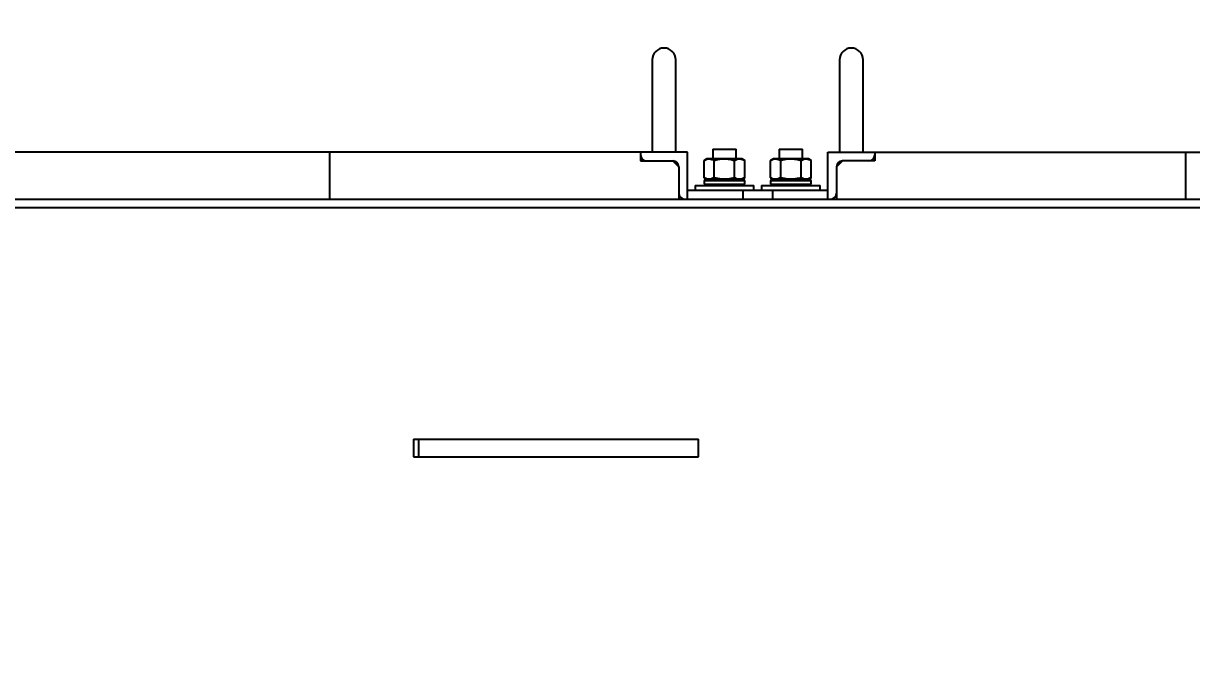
# Model space of a CAD drawing. Header units: millimetres. Extents: x 1293 to 41893, y 1011 to 26911.
# Drawn here: x 11361.6 to 11783.3, y 15337.2 to 15570.1 of the extents above; entities that cross this region are included whole.
import ezdxf

# ---------------------------------------------------------------- set-up
doc = ezdxf.new("R2010")
doc.units = ezdxf.units.MM
doc.header["$LTSCALE"] = 50
doc.layers.add('CAPA_1', color=7, linetype='Continuous')
doc.styles.add('SLDTEXTSTYLE0', font='TXT', dxfattribs={"width": 0.75})
doc.dimstyles.new('SLDDIMSTYLE0', dxfattribs={"dimtxt": 100, "dimasz": 100, "dimexe": 0, "dimexo": 0.0625, "dimgap": 25, "dimtad": 2, "dimdec": 0, "dimlfac": 1.5, "dimrnd": 1e-09, "dimzin": 12, "dimdsep": 46, "dimtxsty": 'SLDTEXTSTYLE0', "dimsah": 1, "dimcen": 0.09, "dimadec": 0, "dimazin": 3, "dimtfac": 1, "dimtdec": 0, "dimtofl": 0, "dimtmove": 0, "dimatfit": 3, "dimfxl": 1, "dimfrac": 2, "dimtolj": 1, "dimtzin": 12, "dimarcsym": 0})

# ---------------------------------------------------------------- blocks, each defined once
blk = doc.blocks.new('_D_18')
at = {"layer": 'CAPA_1', "transparency": 16777216}
for p, q in [((6530.12, 15837.67), (6530.12, 16976.53)), ((16745.16, 15322.37), (16745.16, 16976.53)), ((6530.12, 16926.53), (16745.16, 16926.53))]:
    blk.add_line(p, q, dxfattribs=at)
for points in [[(6530.12, 16926.53), (6630.12, 16911.14), (6630.12, 16941.91)], [(16745.16, 16926.53), (16645.16, 16941.91), (16645.16, 16911.14)]]:
    blk.add_solid(points, dxfattribs=at)
at = {"layer": 'CAPA_1', "transparency": 16777216, "insert": (11452.92, 17055.44), "char_height": 100, "attachment_point": 1, "style": 'SLDTEXTSTYLE0'}
blk.add_mtext('15323', dxfattribs=at)

msp = doc.modelspace()

# ---------------------------------------------------------------- linework, layer by layer
at = {"color": 7, "linetype": 'Continuous', "lineweight": 25}
for p, q in [((11588.6388204, 15556.9319693), (11588.6388204, 15523.598636)), ((11597.1054871, 15523.598636), (11597.1054871, 15556.9319693)), ((11656.2388204, 15556.9319693), (11656.2388204, 15523.598636)), ((11664.7054871, 15523.598636), (11664.7054871, 15556.9319693)), ((11601.3388204, 15523.598636), (11252.0054871, 15523.598636)), ((11472.0808548, 15523.598636), (11472.0808548, 15506.6653026)), ((11584.4054871, 15523.598636), (11584.4054871, 15520.423636)), ((11601.3388204, 15506.6653026), (11601.3388204, 15523.598636)), ((11610.4388204, 15524.6653026), (11610.4388204, 15521.1941026)), ((11610.4388204, 15524.6653026), (11618.9054871, 15524.6653026)), ((11618.9054871, 15521.1941026), (11618.9054871, 15524.6653026)), ((11634.4388204, 15524.6653026), (11634.4388204, 15521.1941026)), ((11634.4388204, 15524.6653026), (11642.9054871, 15524.6653026)), ((11642.9054871, 15521.1941026), (11642.9054871, 15524.6653026)), ((11652.0054871, 15523.598636), (12001.3388204, 15523.598636)), ((11652.0054871, 15506.6653026), (11652.0054871, 15523.598636)), ((11668.9388204, 15523.598636), (11668.9388204, 15520.423636)), ((11781.2634527, 15506.6653026), (11781.2634527, 15523.598636)), ((11584.4054871, 15520.423636), (11596.0471537, 15520.423636)), ((11598.1638204, 15518.3069693), (11596.0471537, 15520.423636)), ((11598.1638204, 15518.3069693), (11598.1638204, 15506.6653026)), ((11608.3694751, 15521.1941026), (11607.3400204, 15520.5997467)), ((11607.3400204, 15514.3801252), (11607.3400204, 15520.5997467)), ((11620.9748324, 15521.1941026), (11608.3694751, 15521.1941026)), ((11611.0057644, 15514.3803115), (11611.0057644, 15520.5995604)), ((11618.338543, 15514.3803115), (11618.338543, 15520.5995604)), ((11622.0042871, 15520.5997467), (11620.9748324, 15521.1941026)), ((11622.0042871, 15514.3801252), (11622.0042871, 15520.5997467)), ((11632.3694751, 15521.1941026), (11631.3400204, 15520.5997467)), ((11631.3400204, 15514.3801252), (11631.3400204, 15520.5997467)), ((11644.9748324, 15521.1941026), (11632.3694751, 15521.1941026)), ((11635.0057644, 15514.3803115), (11635.0057644, 15520.5995604)), ((11642.338543, 15514.3803115), (11642.338543, 15520.5995604)), ((11646.0042871, 15520.5997467), (11644.9748324, 15521.1941026)), ((11646.0042871, 15514.3801252), (11646.0042871, 15520.5997467)), ((11655.1804871, 15518.3069693), (11657.2971537, 15520.423636)), ((11655.1804871, 15518.3069693), (11655.1804871, 15506.6653026)), ((11668.9388204, 15520.423636), (11657.2971537, 15520.423636)), ((11607.8353204, 15513.7857693), (11607.3061537, 15513.2566026)), ((11607.3400204, 15514.3801252), (11608.3694751, 15513.7857693)), ((11607.8353204, 15513.7857693), (11621.5089871, 15513.7857693)), ((11620.9748324, 15513.7857693), (11622.0042871, 15514.3801252)), ((11622.0381537, 15513.2566026), (11621.5089871, 15513.7857693)), ((11631.8353204, 15513.7857693), (11631.3061537, 15513.2566026)), ((11631.3400204, 15514.3801252), (11632.3694751, 15513.7857693)), ((11631.8353204, 15513.7857693), (11645.5089871, 15513.7857693)), ((11644.9748324, 15513.7857693), (11646.0042871, 15514.3801252)), ((11646.0381537, 15513.2566026), (11645.5089871, 15513.7857693)), ((11601.3388204, 15509.8403026), (11652.0054871, 15509.8403026)), ((11604.0888204, 15511.533636), (11604.0888204, 15509.8403026)), ((11604.0888204, 15511.533636), (11625.2554871, 15511.533636)), ((11607.3061537, 15513.2566026), (11607.3061537, 15512.0628026)), ((11622.0381537, 15513.2566026), (11607.3061537, 15513.2566026)), ((11607.3061537, 15512.0628026), (11607.8353204, 15511.533636)), ((11607.3061537, 15512.0628026), (11622.0381537, 15512.0628026)), ((11621.3388204, 15509.8403026), (11621.3388204, 15506.6653026)), ((11621.5089871, 15511.533636), (11622.0381537, 15512.0628026)), ((11622.0381537, 15512.0628026), (11622.0381537, 15513.2566026)), ((11625.2554871, 15509.8403026), (11625.2554871, 15511.533636)), ((11628.0888204, 15511.533636), (11628.0888204, 15509.8403026)), ((11628.0888204, 15511.533636), (11649.2554871, 15511.533636)), ((11631.3061537, 15513.2566026), (11631.3061537, 15512.0628026)), ((11646.0381537, 15513.2566026), (11631.3061537, 15513.2566026)), ((11631.3061537, 15512.0628026), (11631.8353204, 15511.533636)), ((11631.3061537, 15512.0628026), (11646.0381537, 15512.0628026)), ((11632.0054871, 15509.8403026), (11632.0054871, 15506.6653026)), ((11645.5089871, 15511.533636), (11646.0381537, 15512.0628026)), ((11646.0381537, 15512.0628026), (11646.0381537, 15513.2566026)), ((11649.2554871, 15509.8403026), (11649.2554871, 15511.533636)), ((11160.0054871, 15506.6653026), (13707.6721537, 15506.6653026)), ((13710.8471537, 15503.4903026), (11156.8304871, 15503.4903026)), ((11502.4810148, 15419.998636), (11502.4810148, 15413.648636)), ((11502.4810148, 15419.998636), (11605.3326873, 15419.998636)), ((11504.2995169, 15419.998636), (11504.2995169, 15413.648636)), ((11605.3326873, 15413.648636), (11605.3326873, 15419.998636)), ((11502.4810148, 15413.648636), (11605.3326873, 15413.648636))]:
    msp.add_line(p, q, dxfattribs=at)
for centre, radius, start, end in [((11592.8721537, 15556.9319693), 4.2333333, 0, 180), ((11660.4721537, 15556.9319693), 4.2333333, 0, 180), ((11586.5221537, 15522.5403026), 2.1166667, 180, 270), ((11666.8221537, 15522.5403026), 2.1166667, 270, 0), ((11596.0471537, 15518.3069693), 2.1166667, 0, 90), ((11657.2971537, 15518.3069693), 2.1166667, 90, 180), ((11600.2804871, 15508.7819693), 2.1166667, 180, 270), ((11653.0638204, 15508.7819693), 2.1166667, 270, 0)]:
    msp.add_arc(centre, radius, start, end, dxfattribs=at)
for points, knots in [([(11607.3400204, 15520.5997467), (11607.6581846, 15520.7635392), (11608.3014129, 15521.0946763), (11609.2544334, 15521.2157598), (11610.1654484, 15521.0378833), (11610.7239534, 15520.7465578), (11611.0057644, 15520.5995604)], [0, 0, 0, 0, 0.2646061211, 0.5349506065, 0.7653448938, 1, 1, 1, 1]), ([(11611.0057644, 15520.5995604), (11611.890928, 15520.817013), (11613.3792375, 15521.1826365), (11615.5555025, 15521.180903), (11617.1128912, 15520.9338166), (11618.0321989, 15520.6831057), (11618.338543, 15520.5995604)], [0, 0, 0, 0, 0.3661794341, 0.6156922034, 0.8719357593, 1, 1, 1, 1]), ([(11618.338543, 15520.5995604), (11618.6567179, 15520.7633849), (11619.2999668, 15521.0945864), (11620.252998, 15521.2157689), (11621.1640033, 15521.0379837), (11621.7224868, 15520.7467153), (11622.0042871, 15520.5997467)], [0, 0, 0, 0, 0.2646176718, 0.5349733347, 0.76535622725, 1, 1, 1, 1]), ([(11631.3400204, 15520.5997467), (11631.6581846, 15520.7635392), (11632.3014129, 15521.0946763), (11633.2544334, 15521.2157598), (11634.1654484, 15521.0378833), (11634.7239534, 15520.7465578), (11635.0057644, 15520.5995604)], [0, 0, 0, 0, 0.2646061211, 0.5349506065, 0.7653448938, 1, 1, 1, 1]), ([(11635.0057644, 15520.5995604), (11635.890928, 15520.817013), (11637.3792375, 15521.1826365), (11639.5555025, 15521.180903), (11641.1128912, 15520.9338166), (11642.0321989, 15520.6831057), (11642.338543, 15520.5995604)], [0, 0, 0, 0, 0.3661794341, 0.6156922034, 0.8719357593, 1, 1, 1, 1]), ([(11642.338543, 15520.5995604), (11642.6567179, 15520.7633849), (11643.2999668, 15521.0945864), (11644.252998, 15521.2157689), (11645.1640033, 15521.0379837), (11645.7224868, 15520.7467153), (11646.0042871, 15520.5997467)], [0, 0, 0, 0, 0.2646176718, 0.5349733347, 0.76535622725, 1, 1, 1, 1]), ([(11611.0057644, 15514.3803115), (11610.6875896, 15514.216487), (11610.0443406, 15513.8852855), (11609.0913095, 15513.764103), (11608.1803041, 15513.9418882), (11607.6218207, 15514.2331566), (11607.3400204, 15514.3801252)], [0, 0, 0, 0, 0.2646176718, 0.5349733347, 0.7653562273, 1, 1, 1, 1]), ([(11618.338543, 15514.3803115), (11618.032194, 15514.296764), (11617.1282203, 15514.0502325), (11615.5717214, 15513.8004548), (11613.3947317, 15513.7934723), (11611.8909258, 15514.1628755), (11611.0057644, 15514.3803115)], [0, 0, 0, 0, 0.12806477444, 0.37789303104, 0.63381903979, 1, 1, 1, 1]), ([(11622.0042871, 15514.3801252), (11621.6861228, 15514.2163327), (11621.0428945, 15513.8851956), (11620.0898741, 15513.7641121), (11619.1788591, 15513.9419886), (11618.6203541, 15514.2333142), (11618.338543, 15514.3803115)], [0, 0, 0, 0, 0.2646061211, 0.5349506065, 0.7653448938, 1, 1, 1, 1]), ([(11635.0057644, 15514.3803115), (11634.6875896, 15514.216487), (11634.0443406, 15513.8852855), (11633.0913095, 15513.764103), (11632.1803041, 15513.9418882), (11631.6218207, 15514.2331566), (11631.3400204, 15514.3801252)], [0, 0, 0, 0, 0.2646176718, 0.5349733347, 0.7653562273, 1, 1, 1, 1]), ([(11642.338543, 15514.3803115), (11642.032194, 15514.296764), (11641.1282203, 15514.0502325), (11639.5717214, 15513.8004548), (11637.3947317, 15513.7934723), (11635.8909258, 15514.1628755), (11635.0057644, 15514.3803115)], [0, 0, 0, 0, 0.12806477444, 0.37789303104, 0.63381903979, 1, 1, 1, 1]), ([(11646.0042871, 15514.3801252), (11645.6861228, 15514.2163327), (11645.0428945, 15513.8851956), (11644.0898741, 15513.7641121), (11643.1788591, 15513.9419886), (11642.6203541, 15514.2333142), (11642.338543, 15514.3803115)], [0, 0, 0, 0, 0.2646061211, 0.5349506065, 0.7653448938, 1, 1, 1, 1])]:
    msp.add_open_spline(points, degree=3, knots=knots, dxfattribs=at)

# ---------------------------------------------------------------- dimensions: what is measured, and where the dimension line sits
at = {"layer": 'CAPA_1'}
dim = msp.add_linear_dim(base=(16745.1618891, 16926.5285398), p1=(6530.1246702, 15774.167696), p2=(16745.1618891, 15258.8741626), dimstyle='SLDDIMSTYLE0', dxfattribs=at)
dim.commit()
dim.dimension.update_dxf_attribs({"geometry": '_D_18', "text_midpoint": (11637.6432797, 16926.5285398), "dimtype": 160})

doc.saveas('drawing.dxf')
